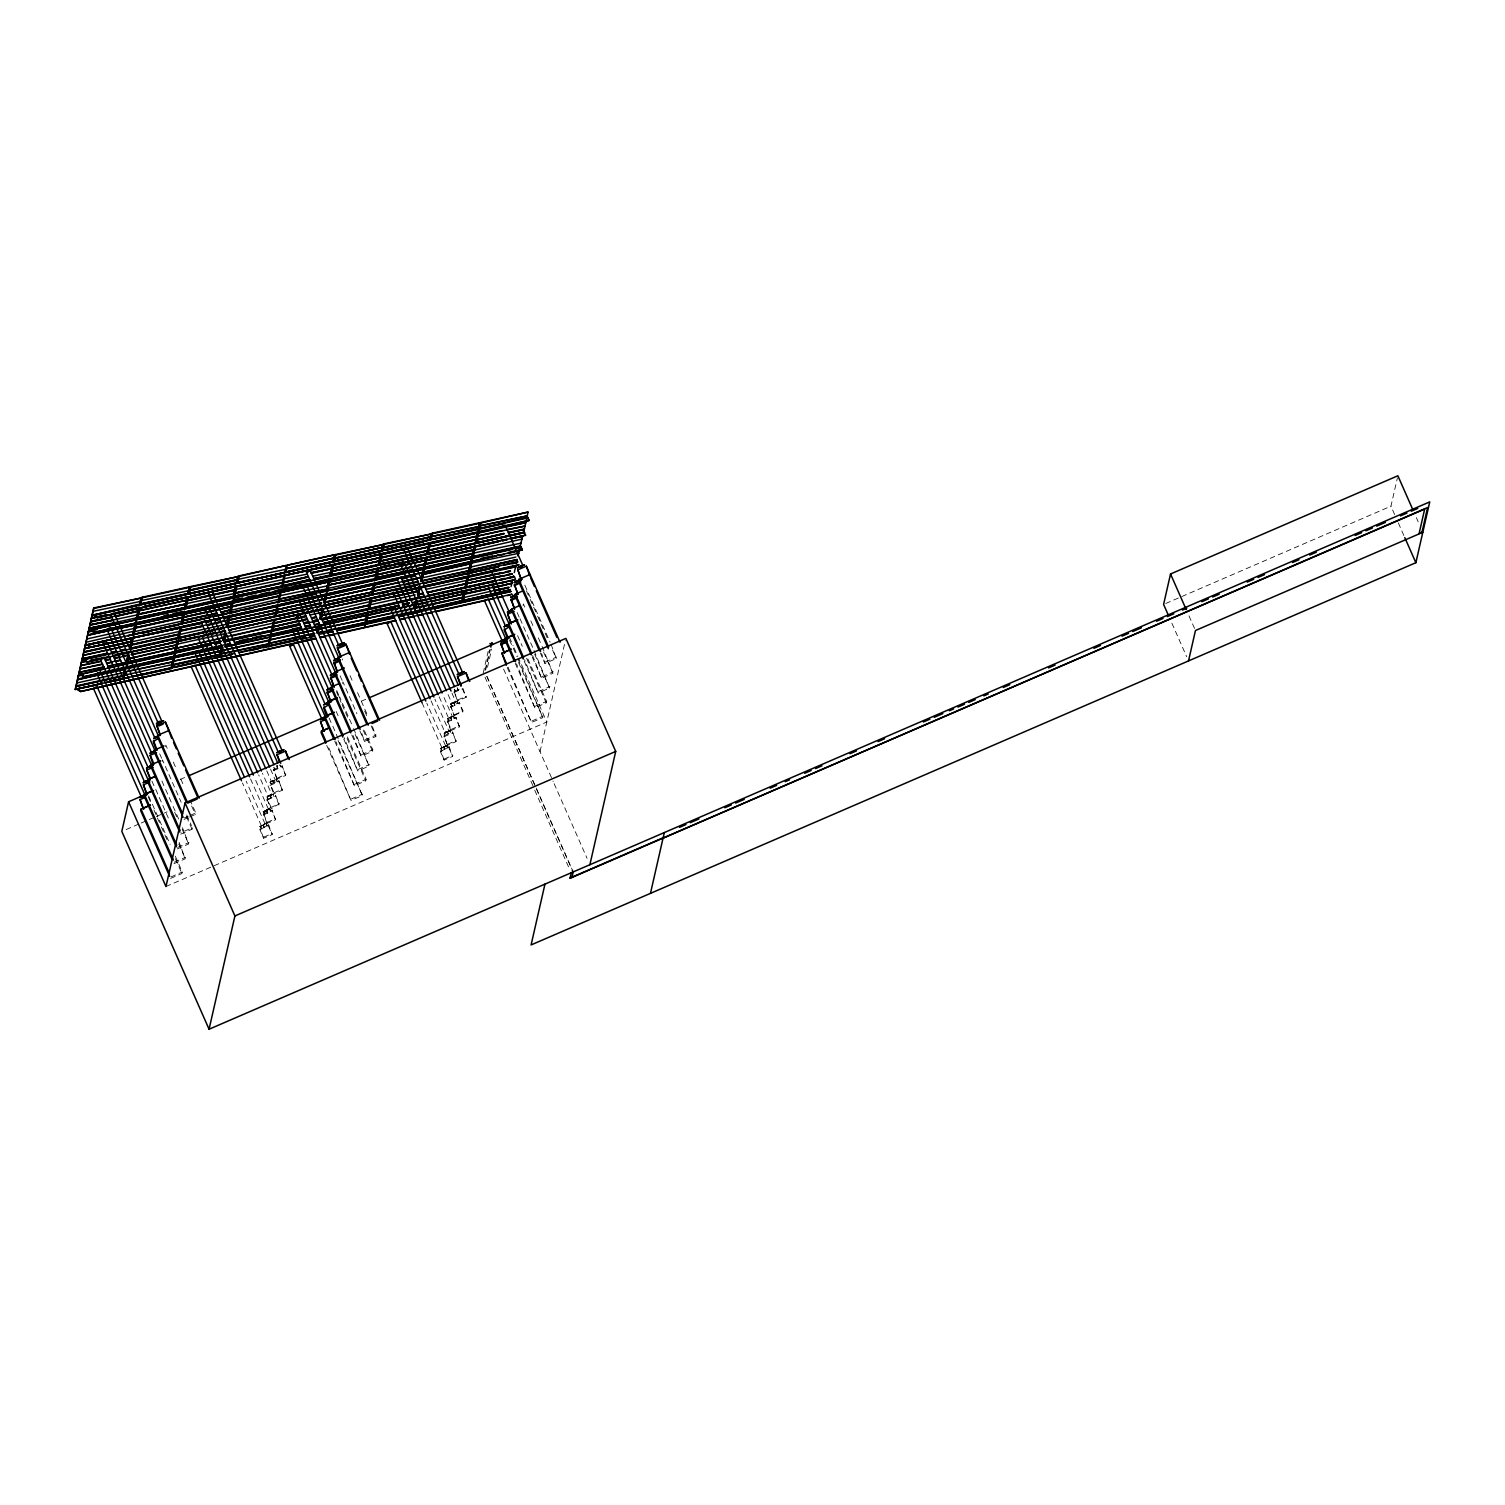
<?xml version="1.0" encoding="UTF-8"?>
<svg xmlns="http://www.w3.org/2000/svg" width="1505" height="1505" viewBox="0 0 1505 1505"><rect width="100%" height="100%" fill="white"/><g stroke="black" fill="none" stroke-linecap="round" stroke-linejoin="round"><path stroke-width="0.75" stroke-dasharray="5 3.75" d="M162.126 761.417L162.465 759.893L181.164 802.278M165.494 746.649L165.851 745.144L168.654 751.503M170.573 878.431L181.936 873.521L182.274 872.016L174.806 855.047M173.94 863.682L185.303 858.772L179.114 842.405M177.308 848.914L188.671 844.004L182.481 827.656M180.675 834.146L192.038 829.236L192.395 827.712L181.014 832.622M189.724 816.933L195.405 814.468L195.763 812.963L190.138 800.246M259.913 829.725L268.699 824.909L272.179 834.523L263.638 838.21L259.913 829.725L268.699 824.909M260.76 826.847L259.763 826.584L266.912 823.48L263.526 813.829L272.066 810.142L275.547 819.774L266.611 823.574M267.758 812.888C263.714 805.137 277.522 813.96 266.648 800.209L275.434 795.393L279.159 803.858L269.734 809.634M270.994 797.481L269.884 795.091L273.684 794.019L270.279 784.312L278.801 780.625L282.282 790.238L272.875 794.301L273.835 796.596L272.838 794.283M270.543 769.187L275.283 779.929L269.865 782.299L277.033 779.195L273.647 769.544L282.169 765.857L285.649 775.47L276.186 779.421M264.127 812.079L263.13 811.816L266.912 811.214M263.638 838.21L260.158 828.597M263.526 813.829L267.269 822.313L263.206 824.702L264.071 827.806L262.98 825.398L261.419 825.831L265.181 824.213L246.218 781.245M266.912 799.061L270.637 807.545L267.062 809.803M273.665 793.963L266.498 797.048L274.004 792.778L270.279 784.312M277.108 779.157L273.647 769.544M275.547 819.774L272.066 810.142M278.914 805.006L275.434 795.393M282.282 790.238L278.801 780.625M285.649 775.47L282.169 765.857M342.256 660.037L342.519 658.889M339.227 698.226L339.566 696.702L352.659 726.369M342.594 683.458L342.933 681.934L356.948 713.727M332.831 726.219L362.404 795.562L351.022 800.472L328.015 745.972M347.41 736.904L366.11 779.289L365.771 780.813L354.39 785.723L336.048 741.815M353.581 728.495L369.139 766.045L357.757 770.955L344.099 737.638M364.436 730.678L372.845 749.753L372.506 751.277L361.125 756.187L353.073 735.588M372.469 726.52L375.874 736.509L364.492 741.419L361.106 731.43M440.401 751.597L449.186 746.781L452.666 756.394L444.144 760.081L440.401 751.597L449.186 746.781M441.059 748.098L447.418 745.351L444.031 735.7L452.554 732.013L456.034 741.626L446.59 745.709L447.738 747.91M444.05 733.556C445.104 736.999 442.677 730.715 450.785 730.602L447.399 720.933L455.921 717.245L459.401 726.877L449.957 730.96L450.917 733.236L450.484 730.828M450.766 706.184L454.247 715.797L450.766 706.184L459.288 702.496L463.032 710.962L453.852 715.928M454.886 704.754L453.757 702.195L457.558 701.123L454.134 691.416L460.53 688.65M443.712 746.762L447.437 745.408M446.929 732.634L449.036 731.317L434.87 699.185M449.036 731.355L447.248 731.787L451.143 729.417L447.399 720.933M451.613 719.785L450.785 718.318M450.71 717.114L452.403 716.568L442.959 695.141M444.144 760.081L440.664 750.468M447.512 745.314L444.031 735.7M454.134 691.416L457.614 701.029L451.161 703.794M456.034 741.626L452.554 732.013M459.401 726.877L455.921 717.245M462.769 712.11L459.288 702.496M458.009 703.569L456.655 701.274L466.136 697.342L462.656 687.729M483.218 673.036L488.429 650.235M485.099 670.365L489.783 649.84M485.645 669.951L490.329 649.408M487.507 667.261L491.665 649.012M523.044 605.499L523.401 603.975L526.204 610.334M517.965 658.87L542.854 717.603L531.491 722.513L507.542 665.887M527.879 658.945L546.578 701.33L546.221 702.854L534.858 707.764L516.516 663.856M534.049 650.536L549.588 688.086L538.226 692.996L524.549 659.679M542.082 646.36L552.956 673.318L541.593 678.228L532.601 655.522M551.075 644.328L556.323 658.55L544.961 663.46L541.574 653.471M540.032 751.672L565.353 640.641M1394.646 514.559L1390.94 506.188L1397.392 477.95M273.063 781.377C276.788 784.557 267.664 780.38 275.283 779.929M268.135 796.333L271.916 794.696L262.434 773.194M268.511 809.521L264.767 811.139L268.548 809.445L254.326 777.22M271.878 794.753L268.135 796.371L258.653 774.887M452.008 703.456L455.77 701.8L451.989 693.222M452.384 716.625C447.023 719.936 449.939 715.627 451.745 719.221M431.088 700.879L445.254 733.01L447.361 731.581L448.339 734.177M455.752 701.857L452.008 703.475L447.267 692.77M445.649 746.16L441.887 747.778L445.668 746.085L426.78 703.23M265.143 824.289L262.961 825.417M270.279 782.149L271.615 784.255M266.874 796.916L267.946 799.136M441.718 750.525L440.589 748.267L441.943 750.412M276.732 765.669L277.767 768.66L276.581 765.857M274.23 767.795L275.039 769.45M270.825 798.252L270.11 795.637M450.39 704.227L454.153 702.158L455.168 704.453M454.153 703.569L454.623 705.394M263.149 811.872L266.874 809.709M267.758 812.681L266.347 810.649L270.298 808.731M447.719 718.581L454.19 715.891L450.917 716.907M259.782 826.64L263.45 824.815M450.823 730.659L443.655 733.744C448.678 726.915 448.02 737.469 446.891 732.672M447.625 732.314L445.367 733.01M440.288 748.512L444.182 747.12M444.521 749.678L443.618 747.176M273.571 780.38C277.334 785.873 268.925 779.214 277.052 779.251M270.204 795.073L271.295 797.33M274.813 769.563L273.684 767.324M277.541 768.754L277.033 765.518M276.657 779.458L277.221 781.81L276.111 779.44M457.181 687.559L458.122 690.588L457.52 687.39M268.21 799.042L267.232 796.578M451.011 703.738L451.82 706.24M452.121 706.127L451.105 703.682M457.708 703.682L456.73 701.274M264.805 813.772L263.526 811.496L264.936 813.735M267.439 813.039L266.761 809.878M453.231 716.079L454.51 718.412L453.569 715.928M448.49 720.989L447.662 718.468L448.81 720.839M261.268 828.615L260.497 826.095L261.437 828.578M266.347 823.574L267.344 826.019L266.31 824.439M270.354 782.036L273.346 780.305M277.842 765.725L277.108 766.214M453.946 702.797L450.371 704.152M270.072 795.693L270.768 798.29M263.243 824.872L264.429 827.073M444.671 749.396L443.655 746.48L445.066 748.738M446.628 745.521L447.606 748.004M180.337 779.402L184.645 777.539M361.445 701.161L365.753 699.298M126.138 829.556L139.062 823.969M141.225 823.028L154.168 817.441M156.313 816.519L167.093 811.853M273.383 770.673L281.905 767.004M453.87 692.545L462.411 688.876L466.136 697.342M184.381 817.873L188.181 816.237M190.063 815.409L195.763 812.963M364.85 739.914L376.212 735.004M457.877 699.881L466.399 696.213M545.318 661.955L556.681 657.027M277.372 778.01L285.912 774.341M184.043 819.397L187.824 817.742M270.016 785.441L278.538 781.753M450.503 707.312L459.044 703.625M361.482 754.663L372.845 749.753M454.51 714.649L463.032 710.962M541.951 676.704L553.313 671.794M274.004 792.778L282.526 789.09M266.648 800.209L275.17 796.521M447.136 722.08L455.676 718.393M177.646 847.39L189.028 842.48M358.115 769.431L369.478 764.521M451.143 729.417L459.665 725.73M538.564 691.472L549.946 686.562M270.637 807.545L279.159 803.858M263.281 814.976L271.803 811.289M443.768 736.848L452.309 733.161M174.279 862.158L185.642 857.248M354.747 784.199L366.11 779.289M447.775 744.185L456.297 740.498M535.197 706.24L546.578 701.33M267.269 822.313L275.791 818.626M170.912 876.926L182.274 872.016M351.38 798.967L362.743 794.057M444.408 758.934L452.93 755.265M531.829 721.008L543.211 716.079M263.902 837.062L272.424 833.394M165.964 886.539L546.785 722.024L518.736 658.438M1165.735 603.486L1390.94 506.188M450.748 716.926L451.613 720.011M261.4 825.906L242.437 782.92M1416.356 517.645L1418.199 521.821M1398.333 522.931L1403.864 535.498M1188.988 615.865L1194.537 628.413M1171.906 623.239L1186.674 656.744M524.85 585.163L550.134 642.202M526.411 590.731L529.214 597.09M530.155 599.216L536.702 614.04M537.642 616.166L544.17 631.009M545.111 633.116L547.914 639.475M552.598 650.085L556.323 658.55M530.87 620.925L533.673 627.284M538.357 637.894L541.16 644.253M543.606 652.116L552.956 673.318M540.295 652.869L544.961 663.46M520.034 618.743L533.109 648.41M517.174 612.573L519.977 618.931M534.632 654.167L549.588 688.086M532.243 657.045L541.593 678.228M517.588 635.618L522.273 646.228M526.6 658.343L546.221 702.854M524.21 661.203L538.226 692.996M509.405 637.255L513.13 645.72M514.07 647.846L517.814 656.312M509.518 639.982L512.321 646.341M513.299 648.26L517.024 656.744M518.548 662.501L542.854 717.603M515.237 663.254L534.858 707.764M507.185 667.411L531.491 722.513M503.573 669.01L553.2 781.528M554.141 783.672L587.063 858.32M486.905 676.253L535.253 785.911M536.213 788.056L572.239 869.758M486.83 676.498L535.667 787.228M536.608 789.354L571.373 868.159M485.005 677.081L534.313 788.883M534.726 790.181L569.473 868.968M454.792 689.629L455.451 691.378L454.171 689.196M439.178 696.815L448.64 718.242M448.923 747.929L452.666 756.394M422.058 702.779L441.887 747.778M350.044 675.651L352.847 682.01M357.513 692.601L360.316 698.96M361.256 701.085L367.803 715.928M364.643 711.075L367.465 717.434M371.189 725.918L375.874 736.509M340.092 675.764L342.895 682.122M363.156 730.094L372.506 751.277M359.827 730.828L364.492 741.419M336.725 690.532L339.528 696.89M336.462 691.679L341.089 702.459M342.03 704.585L348.577 719.409M355.105 734.252L369.139 766.045M351.794 735.004L361.125 756.187M336.198 711.47L338.061 715.703M347.072 738.409L365.771 780.813M343.742 739.162L357.757 770.955M329.049 717.941L331.853 724.3M338.098 740.46L362.404 795.562M334.768 741.213L354.39 785.723M326.717 745.37L351.022 800.472M279.874 764.653L280.871 766.929L279.779 765.387M266.761 770.861L271.502 781.603M270.26 781.96L271.314 784.368M269.715 808.825L270.674 811.27L269.376 808.975M250.545 778.913L264.767 811.139M268.436 826.057L272.179 834.523M173.32 762.094L176.123 768.453M180.807 779.044L183.61 785.403M191.662 806.003L195.405 814.468M186.77 814.995L191.455 825.605M159.624 753.723L162.427 760.081M186.432 816.519L192.038 829.236M161.919 781.02L164.722 787.378M165.644 789.504L172.191 804.328M173.131 806.454L178.738 819.172M174.655 812.211L177.458 818.57M182.124 829.161L188.671 844.004M151.949 781.133L154.752 787.491M155.73 789.429L168.823 819.096M178.756 843.929L185.303 858.772M148.581 795.9L151.384 802.259M152.362 804.197L170.14 844.456M148.337 797.048L151.14 803.407M153.886 809.953L160.433 824.778M161.374 826.903L167.92 841.747M175.389 858.697L181.936 873.521"/><path stroke-width="1.5" d="M97.919 684.775L75.25 689.234L93.78 607.945L141.244 597.993L139.72 604.671L92.351 615.206L139.608 604.163L141.131 597.523M75.363 689.741L93.78 607.926M315.674 638.703L80.461 691.548L76.774 689.177L225.393 655.428M220.84 646.002L83.829 676.78L80.141 674.428L210.474 644.78M110.034 656.895L87.196 662.012L83.509 659.66L213.842 630.012M495.634 556.116L90.563 647.263L86.876 644.893L521.144 546.992L522.254 549.908L508.464 553.351M409.078 561.685L93.931 632.495L90.244 630.125L309.71 580.479M501.504 526.919L97.298 617.727L93.611 615.376L527.879 517.457L528.989 520.373L506.075 525.885M80.461 691.548L315.768 638.308M83.829 676.78L230.077 643.557M87.196 662.012L215.177 632.909M90.563 647.263L522.254 549.908M93.931 632.495L525.621 535.14L511.832 538.602M97.298 617.727L528.989 520.373M122.714 678.341L125.028 668.164M125.799 664.777L128.772 651.778M131.857 638.176L84.506 648.617L131.894 638.082L129.675 648.749L131.988 637.631M116.261 612.648L138.855 607.55L132.779 635.185L135.074 624.067M135.864 620.662L138.949 607.098M117.54 664.439L126.589 662.332L128.019 655.032L123.485 656.161M172.624 661.843L125.141 671.87L123.73 679.056L125.141 671.907L172.605 661.937M126.702 665.003L128.997 654.938M180.224 627.51L178.042 638.082L130.69 648.505L132.873 637.97L180.355 627.905L132.873 637.951M133.682 634.433L135.958 624.406L183.459 614.341L135.996 624.274M144.329 606.459L187.184 596.996L185.002 607.568L137.651 617.991L139.833 607.456L137.651 617.991L184.983 607.663L187.203 596.883L144.367 606.308M140.623 603.938L142.147 597.278L189.498 586.818L188.087 594.005L140.623 603.938L187.975 593.497L189.498 586.837M129.129 655.409L127.605 662.087L174.956 651.646L177.157 640.98L170.366 642.579M130.69 648.505L136.861 621.509M140.736 604.427L142.147 597.24M145.834 794.301L128.583 801.77L121.811 831.418L209.063 1029.232L1429.75 501.88L1415.866 562.701L531.096 944.933L544.961 884.112M140.059 799.588L143.539 809.201L140.059 799.588L144.329 797.744M143.427 784.82L146.907 794.433L143.427 784.82L149.823 782.054M153.19 767.287L146.794 770.052L150.274 779.684M150.161 755.303L153.247 765.18L153.905 763.769L150.161 755.303L156.558 752.538M157.799 738.692L153.265 741.664L156.614 750.28M156.896 725.767L160.377 735.381L156.896 725.767L165.418 722.08L199.13 798.196M141.771 675.087L171.081 668.634L173.395 657.478M174.166 654.111L177.27 640.528M178.042 638.082L180.355 626.964M181.033 624.011L183.441 613.382M171.081 668.634L174.147 655.164M181.146 624.5L184.212 611.068M174.26 657.854L172.097 668.389L175.163 654.92M175.069 654.318L178.136 640.867L198.472 636.258M181.24 627.303L179.039 637.951M188.181 596.789L185.999 607.418L233.369 596.883L235.57 586.198L190.477 596.13M237.865 576.17L236.341 582.83L189.103 593.76L190.514 586.574L237.978 576.641L236.454 583.319L189.084 593.854L190.514 586.593M175.953 651.42L181.24 627.265L202.46 622.336M182.161 624.274L184.363 613.607M186.018 607.324L188.219 596.638M146.474 780.794L146.305 781.848L149.898 779.872L143.822 782.45M146.869 767.907L151.365 766.026M152.946 752.368L155.166 750.92L107.306 642.409L105.256 643.087L103.563 644.027L151.403 752.594L154.375 751.465M150.481 805.006L141 809.107L140.661 810.612L169.632 876.324M151.949 791.066L144.367 794.339L144.029 795.863L172.059 859.43M155.316 776.298L147.735 779.571L147.396 781.095L176.367 846.788M160.584 760.721L151.102 764.803L150.763 766.327L179.735 832.039M163.951 745.953L154.469 750.054L154.131 751.559L183.102 817.271M169.218 730.377L157.837 735.287L157.498 736.81L186.47 802.504M157.009 750.148L153.529 740.535M165.418 722.08L171.664 738.259M589.885 864.717L615.714 751.428L565.861 638.383L185.059 802.899L165.964 886.539L128.583 801.77M219.429 656.989L221.762 646.811M223.192 640.472L224.866 633.229M226.408 626.437L228.722 616.279M229.4 613.325L231.808 602.715M233.369 596.883L235.533 586.348L190.458 596.281M223.304 640.98L225.618 630.896M226.408 627.397L228.609 616.73L224.076 617.84M229.513 613.833L231.714 603.166L218.15 606.252M220.351 657.215L222.627 647.169M228.835 639.738L224.301 640.867L225.882 633.944M227.424 627.152L229.607 616.617L276.976 606.064L229.719 617.088L227.424 627.152L274.775 616.73L277.089 605.612M230.397 613.081L233.463 599.686L230.528 613.589M284.05 575.061L281.736 586.216L234.366 596.751L236.548 586.103L283.937 575.531L236.68 586.593L234.385 596.638M237.451 583.169L238.881 575.926L286.232 565.466L238.994 576.396L237.47 583.075L282.564 573.142M220.464 657.704L222.665 647.018M224.32 640.735L225.731 633.567M267.796 646.322L270.881 633.812M270.9 632.758L273.985 619.176M277.879 603.148L280.927 589.715M286.232 565.485L284.821 572.653L237.357 582.586M268.831 647.037L271.803 632.965M299.758 624.105L272.687 630.068L274.869 619.514L322.258 608.942L277.127 618.988M302.844 610.522L275.791 616.486L277.974 605.951L325.343 595.378L277.992 605.819M309.804 580.008L282.733 586.066L284.915 575.437L332.398 565.466M285.837 572.408L287.248 565.24M209.063 1029.232L234.912 915.943L185.059 802.899M289.28 759.573L285.536 751.089L277.014 754.776L279.554 762.283M277.39 752.406L280.419 751.578M281.905 750.393L279.798 751.842L282.018 750.393L211.885 591.409L209.835 592.086L208.142 593.026L278.237 752.086L280.419 752.161L280.118 750.713M285.536 751.089L288.076 758.595M316.934 632.232L317.706 629.918M317.706 628.864L318.345 626.061L270.994 636.483M320.038 618.668L320.716 615.733M320.81 615.282L321.449 612.479M321.581 611.877L322.221 609.073L319.925 619.119M323.895 601.718L324.534 598.915L277.315 609.826L324.572 598.764L277.334 609.694M324.685 598.313L325.325 595.51L278.105 606.327M326.228 591.521L328.41 581.946L281.059 592.368L328.429 581.814L281.078 592.255M328.541 581.363L329.181 578.56L326.115 591.973M330.084 574.571L330.724 571.787M330.855 571.166L331.495 568.382L311.215 572.841M331.627 567.799L332.266 564.996M333.188 561.008L333.809 558.223L286.477 568.627L333.847 558.054L286.496 568.495M333.96 557.602L334.599 554.818L287.248 565.222L334.599 554.781M319.248 623.126L316.953 633.191M325.456 594.927L323.895 602.771M314.3 579.105L330.103 575.531L332.417 564.394M294.848 570.414L285.818 572.502L333.188 561.967L334.712 555.289M322.352 631.46L317.931 633.078L319.474 626.287L366.75 615.225L319.361 625.798L317.969 632.947L365.32 622.524L326.848 630.595M322.616 612.591L369.854 601.661L368.386 609.073L320.941 618.894L323.236 608.829L321.054 619.383L368.386 609.073L370.587 598.369L369.948 601.191M324.798 602.038L372.262 592.086L324.911 602.527L326.322 595.265L373.71 584.711L326.453 595.735L324.158 605.8L369.252 595.867M330.197 578.334L327.225 592.368M380.765 553.708L378.47 564.864L331.081 575.399L333.282 564.751L380.633 554.292L333.395 565.24L331.119 575.286M335.615 554.574L334.185 561.835L381.555 551.3L383.079 544.603L335.615 554.555L334.204 561.722M328.015 588.869L330.31 578.804M320.527 721.629L324.008 731.242L320.527 721.629L324.873 719.898M328.146 705.017L323.631 708.008L326.905 716.662M327.262 692.093L330.743 701.706L327.262 692.093L333.659 689.328M334.035 687.051L330.63 677.325L337.026 674.579M333.997 662.576L337.477 672.189L333.997 662.576L340.393 659.811M379.58 720.237L345.887 644.121L337.365 647.808L340.845 657.422M323.688 718.449L320.151 719.672L324.29 718.017M320.922 719.258L324.139 717.546L321.769 718.863L289.675 646.209L291.406 645.212L293.456 644.516L325.531 717.245L323.368 718.581L323.801 717.528M330.272 702.007C329.426 700.747 326.002 706.485 327.149 702.741M327.394 689.854C328.711 689.064 329.012 689.836 331.928 687.747M334.825 673.506L331.853 674.635L299.777 601.906L301.997 600.702L303.559 600.232L335.634 672.961L331.871 674.579M333.696 673.337L333.922 674.786L334.129 673.243M337.383 658.532L335.239 659.811L303.145 587.157L304.875 586.16L306.926 585.464L339.001 658.193L333.621 660.62L338.982 658.268M343.554 643.651L344.118 642.71L340.393 644.686L344.118 642.691L337.383 645.626M329.049 727.856L321.468 731.129L321.111 732.653L325.795 743.263M333.828 739.087L324.478 717.904L324.835 716.38L334.298 712.279M342.801 737.036L327.845 703.136L328.203 701.612L335.784 698.339M339.152 683.571L331.57 686.844L331.213 688.368L350.853 732.879M344.4 667.994L334.938 672.095L334.58 673.6L358.886 728.702M349.329 653.941L349.668 652.418L338.305 657.328L337.948 658.851L366.938 724.545M334.11 686.957L330.63 677.325M349.367 653.734L345.887 644.121M371.49 594.419L372.901 588.248L325.55 598.651L372.92 588.21L325.588 598.52M373.052 587.627L373.804 585.313M374.595 580.855L377.661 568.363M375.366 577.468L376.005 574.684L328.654 585.088L376.137 575.023M376.137 574.063L376.777 571.279L329.557 582.078M376.908 570.696L377.548 567.893M378.451 563.905L379.091 561.102L331.74 571.524L379.128 560.951L331.777 571.392M379.222 560.5L379.862 557.697L332.511 568.119M379.994 557.113L380.633 554.329L333.433 565.109M381.536 550.341L382.176 547.538L334.957 558.449L382.214 547.387L334.844 557.96M382.326 546.936L382.966 544.133M364.549 625.93C371.791 597.071 364.154 620.041 365.433 625.177M371.509 595.378L373.804 584.26M374.726 584.467L372.525 595.133L374.689 584.598L397.264 579.5M378.564 567.648L376.363 578.277L423.733 567.742L426.028 557.697M379.467 564.62L381.762 554.555L429.038 543.493L381.687 553.934L379.448 564.714L426.818 554.179L429.132 543.042M430.581 536.721L383.324 547.782L430.693 537.21L431.446 533.936L383.982 543.869L382.552 551.15M371.641 598.031L369.421 608.716L398.712 602.376M376.382 578.183L378.677 568.119M382.571 551.056L383.982 543.869M414.345 607.964L366.957 618.499L414.458 608.471L415.85 601.304M417.543 593.929L419.086 587.138M420.629 580.366L422.811 570.79M422.961 570.169L424.354 563.999L415.38 565.824M424.504 563.397L425.144 560.594L377.793 571.016L425.163 560.462L377.924 571.411M425.275 560.011L425.915 557.226M426.818 553.238L427.458 550.435L380.107 560.857M427.589 549.814L428.229 547.03L381.01 557.941L428.267 546.898L380.878 557.433M428.361 546.447L429.113 544.114M429.903 539.655L430.543 536.871L383.192 547.274M430.693 536.25L431.314 533.466M414.458 608.471L415.888 601.172M417.543 594.889L418.992 587.608L371.603 598.143L369.402 608.829L416.772 598.275M420.648 581.325L422.943 571.26M432.65 597.56L464.255 590.506L462.054 601.172L414.703 611.594L416.866 601.059L414.703 611.594L421.438 610.24M417.675 597.541L419.97 587.477L467.34 576.923L465.139 587.608L429.057 595.547M421.513 580.685L468.977 570.734L421.626 581.175L426.931 556.982M430.825 539.881L432.33 533.221M423.037 593.76L418.541 594.757L419.989 587.364M421.663 581.081L423.959 571.016M424.749 567.517L426.95 556.812L472.024 547.011L440.495 553.84M478.27 530.042L475.185 543.512L427.815 554.047L430.016 543.38L477.405 532.826L430.129 543.888M431.709 536.965L432.349 533.184L479.7 522.762L479.06 526.543L431.596 536.476M462.054 601.172L464.217 590.637M465.101 587.721L467.453 576.471M468.206 574.139L468.864 570.263M468.996 569.68L470.407 563.491L423.074 573.894M470.538 562.908L471.178 560.105M471.328 559.503L471.949 556.7L424.73 567.611L472.1 557.076L474.301 546.39M472.081 556.116L473.511 549.927M473.642 549.344L474.414 545.939M475.185 543.512L476.709 536.834M476.728 535.761L477.499 532.356M478.27 528.989L479.681 522.781M468.243 574.026L471.31 560.575M495.427 581.024L466.117 587.477L468.337 576.81L499.923 569.718M476.201 543.267L480.829 523.025L528.067 512.076L480.716 522.517L479.192 529.196L503.987 523.74M510.402 589.527L463.07 600.928L465.346 590.863L485.645 586.386M468.356 576.678L466.155 587.364L495.465 580.892M469.259 573.781L472.307 560.33M473.097 556.925L520.448 546.503L473.097 556.925L475.317 546.146L497.873 541.179M469.767 681.445L466.023 672.961L457.501 676.648L460.981 686.261M466.023 672.961L468.582 680.467M490.837 647.131L491.89 642.579L492.718 644.46M511.06 586.611L512.716 579.369M513.468 577.055L513.487 575.964M514.277 572.577L515.688 566.369M516.572 563.472L516.591 562.381M518.04 556.06L519.545 549.438M519.677 548.817L522.63 535.874L511.361 538.339M500.958 527.615L478.383 532.714L476.182 543.361L523.552 532.826L528.048 512.114M522.16 550.284L521.144 546.992M412.539 557.377L524.511 532.224L412.445 557.753M528.913 520.749L527.879 517.457M500.977 643.67L504.457 653.283L500.977 643.67L507.373 640.904M508.483 627.265L504.1 630.049L507.825 638.515M507.712 614.134L511.192 623.747L507.712 614.134L514.108 611.369M511.079 599.366L514.559 608.998L511.079 599.366L517.475 596.62M514.447 584.617L517.927 594.23L514.447 584.617L520.843 581.852M560.048 642.278L526.355 566.162L517.833 569.849L521.238 579.557L517.212 581.626M503.761 640.735C495.126 644.215 508.859 638.402 506.959 638.854M504.476 639.587L502.219 640.942L505.981 639.324L488.222 599.009L485.682 599.912L484.478 600.627L502.219 640.961M507.411 625.817L509.348 624.519L491.589 584.241L490.028 584.711L487.827 585.897L505.586 626.212L507.768 626.268M507.448 625.61L507.938 624.763L505.605 626.136M507.731 611.989L511.23 610.785M494.957 569.473L491.194 571.129L508.953 611.444L511.305 609.995L507.317 612.121L511.136 610.936M514.164 595.547L514.371 596.827L516.083 595.021L512.34 596.62L514.861 595.773M515.801 581.927L521.219 579.5L520.636 580.441M520.73 566.614L521.351 565.824L521.238 567.216M501.466 526.694L505.059 525.189L522.837 565.466L519.056 567.122L524.587 564.732L517.419 567.837L521.069 565.918M511.399 649.088L501.918 653.17L506.244 665.304M514.296 661.128L504.946 639.945L505.285 638.421L514.766 634.32M516.234 620.38L508.652 623.653L508.314 625.177L523.27 659.077M519.601 605.612L512.02 608.885L511.681 610.409L531.303 654.92M522.969 590.844L515.387 594.118L515.049 595.641L539.354 650.743M548.328 648.711L518.416 580.892L518.774 579.369L530.136 574.459L529.779 575.964L526.355 566.162M521.294 579.463L517.833 569.849M571.298 872.731L570.038 878.28L1424.689 509.047L1419.102 533.56L1422.037 532.112M571.938 877.453L573.198 871.922M650.461 893.368L664.326 832.547M663.385 838.022L1427.624 507.524L1421.943 532.337M1412.649 509.273L1397.882 475.768L1170.533 573.988L1163.591 604.408L1168.219 614.868M1188.517 660.921L1195.459 630.52L1422.808 532.3M110.373 614.567L114.041 612.874L161.9 721.384L158.138 723.077L110.599 614.529M154.77 737.845L106.911 629.335L108.623 628.337L110.674 627.641L158.533 736.152L154.77 737.807L158.533 736.19M103.544 644.065L104.616 643.801M152.72 765.18L148.036 767.362L100.177 658.851L101.399 658.08L103.939 657.158L151.798 765.688M96.809 673.582L100.478 671.926M141.301 796.898L93.442 688.387L95.643 687.164L97.11 686.675L145.063 795.204L141.301 796.86L143.822 795.976M158.138 723.04L161.9 721.422M151.403 752.575L153.773 751.221M148.036 767.324L151.253 765.951M148.092 780.606L144.668 782.13L148.337 780.437L100.572 671.926M273.929 764.691L204.736 607.851L206.467 606.854L208.518 606.176L277.691 763.016M265.821 768.716L201.369 622.619L203.1 621.621L205.15 620.925L269.583 767.042M257.712 772.742L198.002 637.386L201.106 635.825M249.604 776.768L194.634 652.135L197.324 650.743M241.496 780.775L191.267 666.903L192.508 666.132L195.048 665.229L244.318 776.937M306.531 572.352L310.293 570.696L342.35 643.463L338.606 645.043L306.512 572.389L310.275 570.734M328.598 689.422L296.41 616.674L297.651 615.902L300.191 614.999L332.266 687.71M306.907 585.539L303.145 587.157M326.679 703.7L325.118 704.171L293.042 631.442L294.284 630.67L296.824 629.748L328.899 702.478M303.54 600.288L299.89 601.925M300.172 615.018L297.501 616.392M296.805 629.824L293.042 631.442M293.437 644.591L289.788 646.209M278.237 752.048L280.532 750.75M325.136 704.133L328.786 702.478M403.942 549.664L407.704 548.008L462.505 672.302L458.762 673.883L403.923 549.682L407.686 548.027M454.416 686.581L400.556 564.45L402.287 563.453L404.337 562.757L458.197 684.888M446.327 690.626L397.188 579.218L399.408 577.995L400.97 577.525L451.048 691.077M438.237 694.67L393.821 593.986L395.552 592.97L397.602 592.293L442.019 692.996M430.148 698.734L390.453 608.735L392.184 607.738L394.235 607.061L433.929 697.041M400.951 577.6L399.728 578.296M422.058 702.779L387.086 623.503L388.817 622.506L390.867 621.81L425.821 701.085M397.583 592.368L393.934 593.986M394.216 607.117L390.453 608.735M390.849 621.847L387.086 623.503M501.673 540.032L497.948 541.574L499.002 541.349M484.459 600.664L485.532 600.401M515.688 581.889L519.47 580.234M519.432 580.309L517.25 581.438L521.238 579.557M338.7 645.118L342.35 643.5M498.155 554.912L494.656 556.417M522.668 565.654L521.163 567.253M509.33 624.594L507.825 625.572M462.487 672.34L458.837 673.958M333.922 660.526L333.583 660.563M517.419 567.837L517.908 567.498M507.768 625.704L504.476 626.532M457.501 674.56L464.293 671.606L461.094 673.262M163.01 720.914C149.484 729.963 161.016 716.813 160.32 723.153M336.988 645.852L340.619 644.008M153.247 751.559L150.387 752.839M337.421 659.943L337.176 658.795M146.418 768.096L150.293 765.97M333.922 673.525L337.082 672.321L330.216 675.312L333.884 673.356M146.775 780.813L143.031 782.807L146.512 781.095M330.517 687.992L326.848 690.08L330.235 688.293M330.724 688.763L331.758 687.973M143.031 796.258L146.85 794.527L146.248 795.43M143.445 796.973L143.276 795.487M511.079 597.165L514.71 595.303M510.684 597.353L514.296 595.284M327.225 702.854L323.519 704.904L326.848 703.004M326.999 703.776L324.196 704.509M323.82 719.07L321.75 718.939M507.542 624.857L503.949 626.889L507.524 624.951M279.892 751.578L283.768 749.678L276.6 752.763L280.494 750.694M457.125 674.692L460.925 673.45M663.46 837.645L570.094 878.017M149.973 766.685L150.18 766.045M160.188 723.209L159.982 721.723L163.688 720.726M156.821 736.754C159.38 735.832 148.92 741.231 156.614 737.187M518.454 583.752L514.202 585.746M501.278 641.205L500.582 641.657M460.492 672.848L463.841 671.794M511.926 610.315L508.953 611.444M156.407 737.544L156.783 736.415L153.924 738.165M523.778 564.958L521.313 565.767M337.082 658.532L335.333 659.886M517.946 580.535L514.07 582.661L517.438 580.798M514.578 595.284L517.57 594.419L510.703 597.41M197.174 651.232L196.196 651.665M340.393 644.686L344.137 642.767M140.379 797.236L143.389 796.408M158.778 725.993L163.029 724.15M339.227 648.034L345.623 645.269M518.416 580.892L522.197 579.256M333.734 663.705L338.004 661.861M330.366 678.473L336.763 675.707M510.835 600.514L517.231 597.748M326.999 693.241L333.395 690.475M154.808 776.693L150.538 778.537L146.794 770.052M331.006 700.577L337.383 697.812M511.455 622.619L517.852 619.853M327.845 703.136L331.646 701.499M147.17 793.304L153.566 790.539M334.016 712.58L327.639 715.345L323.895 706.861M512.358 635.543L508.088 637.386L504.344 628.902M188.953 775.677L326.942 716.06M370.079 697.436L507.317 638.139M324.478 717.904L328.278 716.267M504.946 639.945L508.728 638.289M500.732 644.798L507.11 642.033M143.803 808.053L150.199 805.307M324.271 730.094L328.523 728.251M504.721 652.135L508.991 650.292M283.768 749.678L283.185 750.619M197.23 799.005L187.749 803.106L157.837 735.287M371.998 723.51L377.68 721.045M234.912 915.943L615.714 751.428M571.242 872.994L573.142 872.166L572.314 870.285M679.489 827.355L685.96 824.552M690.287 822.689L698.922 818.965M724.827 807.771L731.298 804.968M735.606 803.106L744.241 799.381M770.146 788.187L776.636 785.384M785.271 781.659L789.579 779.797M804.686 773.269L811.157 770.466M815.484 768.604L821.956 765.819M850.024 753.685L856.495 750.882M878.092 741.57L884.564 738.767M923.412 721.986L929.883 719.183M934.21 717.321L942.845 713.596M949.316 710.793L953.643 708.93M957.951 707.068L964.423 704.265M968.75 702.402L975.221 699.599M983.856 695.874L988.164 694.012M1003.289 687.484L1009.761 684.681M1048.609 667.9L1055.08 665.097M1093.947 648.316L1100.418 645.513M1122.015 636.182L1128.487 633.398M1132.795 631.517L1141.43 627.792M1156.536 621.264L1163.026 618.461M1167.334 616.599L1173.806 613.814M1182.441 610.071L1186.768 608.208M1201.874 601.68L1208.346 598.896M1212.673 597.015L1219.144 594.23M1247.212 582.096L1253.684 579.312M1257.992 577.431L1264.482 574.647M1292.532 562.513L1299.003 559.728M1309.802 555.063L1316.273 552.26M1355.14 535.479L1361.611 532.676M1365.938 530.814L1372.409 528.01M1376.718 526.148L1385.352 522.423M1400.459 515.895L1406.949 513.092M1411.257 511.23L1417.729 508.427M206.806 607.173L204.849 607.87M402.606 563.754L400.556 564.45M503.93 639.964L505.981 639.286M323.744 717.659L327.3 716.568M101.719 658.381L100.271 658.87M199.563 636.897L198.002 637.386M511.173 610.24L512.396 609.788M97.881 673.337L96.903 673.619L144.668 782.13M398.279 578.936L397.188 579.218M149.766 753.271L153.247 752.274M93.611 615.376L527.803 517.833M314.282 579.444L407.968 558.393M90.244 630.125L213.635 602.414M218.206 601.379L407.893 558.788M413.649 560.65L498.136 541.668L475.411 546.766M502.708 540.652L507.26 539.618M86.876 644.893L118.857 637.706M128 635.656L210.267 617.182M214.839 616.147L313.115 594.08M322.239 592.029L404.525 573.537M409.078 572.521L511.926 549.419M516.497 548.384L521.069 547.369M499.34 555.42L503.893 554.386M218.413 628.996L517.776 561.741M83.509 659.66L115.49 652.474M129.204 649.389L204.624 632.457M209.195 631.423L213.766 630.388M218.338 629.372L222.909 628.337M227.481 627.322L312.024 608.321M316.596 607.305L419.425 584.203M423.996 583.169L499.415 566.237M503.987 565.203L517.701 562.136M219.73 631.874L224.301 630.858M518.886 564.657L228.911 630.068M114.606 655.86L224.207 631.235M518.792 565.052L228.779 630.2L273.872 619.721M215.046 643.745L219.617 642.729M224.189 641.694L299.608 624.763M304.179 623.728L317.894 620.662M322.446 619.627L514.409 576.509L515.519 579.425L412.765 602.508M80.141 674.428L102.98 669.292M107.551 668.258L210.399 645.156M214.97 644.14L219.542 643.105M224.113 642.089L228.666 641.055M233.237 640.02L297.238 625.647M313.228 622.054L317.8 621.038M322.371 620.004L326.942 618.988M331.514 617.953L404.638 601.53M411.486 599.987L496.048 581.005M500.619 579.971L514.334 576.885M234.63 642.541L300.868 627.66M305.421 626.626L309.992 625.61M314.564 624.575L319.135 623.559M323.688 622.524L399.051 605.593M403.622 604.577L408.194 603.543M225.411 644.968L229.983 643.952M234.554 642.917L300.774 628.036M305.346 627.002L309.917 625.986M314.47 624.951L319.041 623.935M323.613 622.901L328.184 621.885M332.737 620.85L398.976 605.969M403.528 604.954L408.1 603.919M412.671 602.903L515.425 579.801M229.964 654.412L234.535 653.377M239.107 652.361L305.383 637.462M309.955 636.446L314.507 635.411M319.079 634.395L332.793 631.31M337.365 630.275L394.498 617.445M399.07 616.429L511.042 591.277M76.774 689.177L101.907 683.533M106.479 682.518L129.336 677.382M133.907 676.347L209.308 659.416M213.879 658.381L232.165 654.28M241.308 652.229L296.146 639.907M300.718 638.873L305.289 637.857M309.861 636.822L314.432 635.806M328.146 632.721L332.718 631.686M337.289 630.67L394.404 617.84M398.976 616.805L403.547 615.771M408.118 614.755L419.556 612.178M435.547 608.584L499.528 594.212M504.1 593.196L510.966 591.653M320.32 637.292L395.683 620.361M400.255 619.326L512.152 594.193L507.505 595.604M320.245 637.668L324.817 636.634M329.369 635.618L333.941 634.583M338.512 633.567L395.608 620.737M400.161 619.703L404.732 618.687M409.304 617.652L413.875 616.636M418.446 615.601L422.999 614.586M427.571 613.551L432.142 612.535M436.713 611.5L484.666 600.721M489.238 599.705L493.791 598.67M498.362 597.654L502.933 596.62M93.893 608.415L141.244 597.993M142.26 597.748L189.611 587.307M190.627 587.063L237.978 576.641M335.728 555.044L383.079 544.603M384.095 544.359L431.446 533.936M432.462 533.692L479.813 523.251M141.414 600.533L188.84 590.712M237.207 580.046L189.856 590.468L237.226 579.914M431.559 536.608L479.06 526.543M479.926 525.922L527.427 515.858L479.963 525.791M93.009 611.331L140.473 601.398M189.743 589.979L237.094 579.538M238.11 579.312L285.574 569.36M381.442 550.792L334.091 561.233L381.536 551.394M384.678 550.172L429.809 540.126M433.045 539.486L478.176 529.44M187.956 593.591L140.718 604.521M188.972 593.365L236.436 583.413M237.339 582.68L284.802 572.747M285.705 572.013L333.057 561.572M299.345 569.53L308.393 567.441M312.871 566.538L321.92 564.45M326.397 563.566L330.931 562.475M387.048 550.153L396.097 548.065M400.593 547.18L409.623 545.092M414.12 544.189L423.15 542.101M505.435 526.75L525.885 522.649L478.534 533.071M91.466 618.122L107.25 614.623M381.762 554.555L426.743 544.114M475.11 533.447L430.016 543.399L427.815 554.047M91.617 618.48L107.401 614.999M116.412 613.024L138.817 607.681M139.946 607.945L187.316 597.372M188.313 597.259L235.551 586.329M109.62 614.642L91.504 617.991M114.135 613.645L138.93 608.17M234.912 590.111L187.542 600.645L234.893 590.205M284.182 578.691L306.832 574.214M311.234 572.728L331.646 568.758L311.328 573.33M477.612 536.1L502.444 530.513M506.922 529.628L525.095 526.054L477.631 535.987M90.695 621.49L138.065 610.955L115.622 616.523M139.062 610.823L186.432 600.288L139.081 610.71M187.429 600.138L234.78 589.697M235.796 589.471L283.26 579.519M90.714 621.396L111.125 617.426M115.64 616.429L138.178 611.463M90.808 621.979L111.107 617.52M308.205 576.603L283.486 582.698L308.318 577.092M504.043 533.899L476.953 539.994L503.93 533.391M89.924 624.895L137.407 614.83M138.291 614.228L185.773 604.163L138.309 614.096M186.639 603.543L234.122 593.61M235.006 592.876L282.357 582.435M283.373 582.209L308.186 576.716M428.474 550.172L475.825 539.731M476.84 539.505L503.893 533.541M524.192 529.064L508.408 532.544L524.304 529.553M90.055 625.271L112.612 620.305L89.943 624.763M282.507 582.811L235.137 593.365L282.488 582.924M312.814 576.227L330.837 572.257M427.608 550.774L380.219 561.346L427.571 550.905M508.521 533.033L524.342 529.421M138.404 614.717L185.642 603.787M234.272 596.149L281.736 586.216L234.234 596.243M282.733 586.066L309.691 579.5M314.206 578.522L329.99 575.042M331.006 574.797L378.432 564.958M426.705 553.69L379.354 564.112L426.799 554.292M475.072 543.004L427.721 553.445L475.166 543.606M523.439 532.337L476.069 542.872L523.552 532.826M89.152 628.281L136.504 617.84M137.519 617.596L184.983 607.663M185.886 606.929L233.256 596.394M282.601 585.577L309.673 579.613M314.169 578.616L330.084 575.644M330.968 574.91L378.319 564.45M89.284 628.676L114.098 623.202M114.06 623.315L89.171 628.168M380.84 566.99L389.87 565.015L380.821 567.14M394.385 564.018L403.396 562.023M407.911 561.045L423.695 557.565M513.657 537.699L522.781 536.213L511.493 538.828M92.99 631.178L88.381 631.667L97.43 629.56M284.088 588.493L288.603 587.477M293.099 586.499L302.129 584.504M394.348 564.149L403.359 562.155M407.874 561.177L423.657 557.678M497.835 541.311L475.298 546.277L469.221 573.913M502.35 540.314L506.865 539.317M93.028 631.065L88.4 631.554M242.625 598.031L233.501 599.517M247.102 597.165L256.151 595.058M260.647 594.193L269.696 592.067M274.173 591.202L280.852 589.095M311.253 583.018L281.83 588.982L278.764 602.414M315.768 582.021L329.332 578.917M332.567 578.296L377.699 568.232M380.934 567.63L426.065 557.565M427.044 557.452L474.282 546.503M502.463 540.803L506.997 539.693M163.913 615.545L168.428 614.548M172.925 613.551L181.954 611.557M521.896 539.11L474.658 550.059M87.61 635.072L135.093 625.027L87.629 634.96M213.672 607.155L184.325 613.72L182.049 623.766L206.843 618.292M280.081 592.5L232.692 603.035L280.156 593.102M376.777 571.242L329.426 581.683L376.89 571.75M87.742 635.449L134.961 624.613M136.108 624.782L183.328 613.946M184.475 614.096L231.826 603.674M184.457 614.209L231.808 603.768M280.325 595.623L327.751 585.821M328.673 584.956L376.118 575.155M410.865 566.821L377.134 574.91L424.504 564.337L377.021 574.421M472.871 553.671L425.501 564.225L472.852 553.802M135.187 627.792L182.575 617.219L135.224 627.66M215.159 610.033L183.554 617.125L230.942 606.553L219.636 609.168M231.921 606.44L279.309 595.867L231.958 606.308M425.388 563.735L472.739 553.294M473.755 553.069L521.219 543.117M86.933 638.967L134.321 628.394M135.337 628.149L182.688 617.727M183.704 617.483L231.055 607.042M232.071 606.797L279.422 596.375M327.902 588.361L375.347 578.522M412.351 569.737L376.269 577.675L412.332 569.831M133.437 631.31L86.199 642.24M182.782 620.493L207.615 614.924M212.092 614.04L216.626 612.93M221.122 612.046L230.152 609.958L221.235 612.535M279.516 599.141L326.98 589.207M423.601 567.347L416.829 568.852L423.714 567.855M424.617 567.122L472.081 557.17M472.984 556.436L520.335 545.995M134.528 631.667L181.917 621.132M182.933 620.888L216.739 613.438L182.801 620.38M221.254 612.441L230.133 610.052M231.281 610.221L278.5 599.366M326.999 589.095L279.535 599.028M85.277 645.25L119.14 637.668M128.113 635.806L132.666 634.677M133.644 634.583L178.775 624.5M222.589 614.962L227.142 613.833M230.378 613.231L239.427 611.105M243.904 610.24L252.953 608.114M283.279 601.417L314.846 594.456M85.428 645.626L105.726 641.149M151.836 630.971L142.806 632.947L151.798 631.084M156.332 629.974L165.362 627.98M169.858 626.983L178.888 625.008M481.337 558.355L492.605 555.872M508.389 552.391L519.658 549.908M92.162 644.253L85.315 645.118M96.677 643.256L105.689 641.281M471.46 563.115L518.905 553.276M206.035 621.81L210.568 620.718M215.065 619.834L219.598 618.724M401.76 578.616L415.305 575.531M132.007 638.59L84.525 648.523M201.67 623.202L181.258 627.171M215.196 620.211L219.711 619.232M228.722 617.238L224.226 618.235L228.591 616.843M229.738 616.994L277.089 606.571M374.82 585.069L397.395 580.008M401.873 579.105L406.406 578.014M410.884 577.111L415.418 576.02M470.557 563.867L423.187 574.383L470.425 563.453M180.337 628.018L132.892 637.838M181.353 627.773L201.651 623.296M215.177 620.323L219.692 619.326M83.734 652.041L131.123 641.469L83.772 651.891M180.468 630.689L227.838 620.116L207.671 625.083M228.835 620.004L276.318 609.939L228.854 619.872M398.731 582.51L373.917 587.985L421.306 577.412L412.37 580.027M403.227 581.513L421.268 577.544L403.378 581.889M83.885 652.399L131.236 641.958M132.252 641.732L179.565 631.423M180.487 630.539L203.156 626.08M228.967 620.38L276.186 609.563M422.397 577.788L469.748 567.366M515.895 557.057L470.802 566.99M180.581 631.178L203.119 626.212M207.634 625.215L221.16 622.223M403.359 582.021L407.855 581.024M517.25 559.465L469.993 570.489L517.381 559.973M131.33 644.742L178.7 634.188L131.349 644.629M228.064 623.39L275.434 612.836L228.083 623.277M276.431 612.704L321.543 602.658M373.146 591.352L418.277 581.306M469.88 570L517.231 559.559M131.462 645.137L178.813 634.696M179.829 634.452L227.161 624.124M228.196 623.785L275.547 613.344M276.563 613.099L321.656 603.166L276.45 612.61M324.93 602.433L372.281 591.992M400.349 585.784L373.184 591.258M404.845 584.899L418.39 581.814M498.456 566.821L469.146 573.273L475.881 571.919M511.982 563.829L516.497 562.851M82.192 658.814L107.024 653.208M111.502 652.361L116.035 651.232M120.513 650.367L125.066 649.238M130.559 648.147L177.929 637.574M178.926 637.462L224.038 627.397M227.274 626.795L274.663 616.222L229.644 626.795M275.641 616.109L302.731 610.014M307.208 609.168L311.761 608.02M316.238 607.173L320.772 606.045M324.008 605.443L371.396 594.87M372.375 594.757L419.763 584.185M425.257 583.093L468.13 573.518M480.377 570.922L489.407 568.928M493.903 567.949L498.418 566.952M179.057 637.838L224.151 627.886M379.279 593.647L388.309 591.653M401.835 588.662L392.824 590.656L401.797 588.794M406.35 587.684L415.361 585.69L406.312 587.797M107.137 653.716L82.211 658.682M111.615 652.85L116.148 651.721M120.626 650.856L125.178 649.746M132.929 648.128L144.198 645.645M148.713 644.667L157.724 642.673M162.239 641.676L171.25 639.7M181.296 637.462L212.863 630.501M217.36 629.504L224.132 628.018M278.011 616.109L302.825 610.654M324.121 605.932L362.46 597.485M379.26 593.76L388.271 591.785M85.954 661.09L81.421 662.2L86.067 661.598M90.432 660.206L99.462 658.212M115.245 654.75L126.514 652.248M202.949 635.373L214.256 632.796M325.494 608.321L370.7 598.877M504.42 568.834L515.82 566.745L468.45 577.28M275.02 619.891L322.371 609.45M371.754 598.539L418.954 587.702M420.102 587.853L467.453 577.431M90.545 660.695L108.586 656.726M113.101 655.729L128.884 652.248M129.9 652.004L177.27 641.487M198.585 636.766L178.173 640.735M203.062 635.863L223.38 631.31M371.716 598.633L419.067 588.192M420.083 587.947L467.434 577.525M101.08 661.504L80.649 665.586L100.967 660.996M105.444 660.131L109.978 659.002M114.455 658.155L119.008 657.027M131.255 654.43L176.48 644.987M224.753 633.68L177.402 644.121M227.989 633.078L273.082 623.126M296.673 617.803L274.211 623.39L305.778 616.429L274.136 622.769M301.151 616.937L305.703 615.808M310.18 614.943L321.449 612.46M370.832 601.548L418.221 590.976L370.983 601.906M425.953 589.377L466.55 580.422M501.41 572.615L467.566 580.196L510.515 571.242L467.698 580.554M505.887 571.75L510.44 570.621M105.557 660.62L110.091 659.51M114.587 658.644L128 655.164M131.368 654.92L176.499 644.855M79.859 668.991L102.453 663.912M106.93 663.028L120.475 659.924M224.96 636.972L272.349 626.419L231.845 635.975M298.159 620.7L273.44 626.776L307.265 619.326M302.637 619.834L307.171 618.724M311.648 617.84L316.201 616.73M370.079 604.822L415.173 594.889M423.074 593.647L418.428 594.249L422.961 593.139M427.439 592.274L465.798 583.714L427.589 592.65M502.896 575.512L466.776 583.583L512.001 574.139M507.373 574.647L511.907 573.537M273.477 626.663L307.283 619.213M369.177 605.556L321.713 615.489M512.02 574.026L466.813 583.47M102.566 664.401L79.897 668.878M107.043 663.517L111.577 662.426M116.054 661.542L120.588 660.432M224.095 637.593L176.706 648.128L224.057 637.706M427.552 592.763L465.779 583.827M103.92 666.79L79.088 672.396L104.033 667.298M108.398 665.944L126.552 662.463M127.455 661.73L174.919 651.778M175.822 651.044L220.953 640.98M224.189 640.377L271.653 630.426M272.555 629.692L299.646 623.597M304.123 622.75L308.657 621.603M313.134 620.756L317.668 619.627M320.904 619.025L368.292 608.453M369.271 608.34L416.659 597.767M419.895 597.165L424.448 596.036M428.925 595.19L465.026 587.101M466.004 586.988L495.352 580.403M499.829 579.538L504.363 578.409M508.841 577.563L513.393 576.415M304.255 623.108L308.77 622.111M313.285 621.114L317.781 620.116M420.046 597.541L424.561 596.544M499.98 579.914L504.476 578.917L499.942 580.027M508.991 577.92L513.506 576.923M108.511 666.433L113.063 665.304M221.066 641.469L175.84 650.913M233.313 638.873L271.671 630.313M272.668 630.181L299.721 624.218M313.247 621.245L317.762 620.248M403.208 601.379L414.496 598.896M431.295 595.171L462.863 588.229M78.316 675.783L82.85 674.673M373.014 610.729L382.063 608.641M404.582 603.768L409.115 602.677M469.767 589.264L465.233 590.374L463.07 600.928M474.263 588.38L483.293 586.292M492.304 584.41L496.838 583.3M402.475 604.671L409.228 603.166L402.456 604.765M432.8 597.955L464.368 591.014M465.384 590.769L485.664 586.292M501.447 582.811L505.962 581.814M82.963 675.181L78.335 675.67M239.314 640.754L248.363 638.684M252.84 637.781L261.889 635.693M292.196 629.09L301.207 627.115M305.722 626.118L310.218 625.121M324.76 621.904L367.634 612.366M421.494 600.551L426.009 599.554M430.524 598.557L464.349 591.108M501.428 582.905L505.943 581.927M77.564 679.037L125.028 669.123L77.658 679.677L106.855 672.716M128.17 668.013L173.395 658.438L126.044 668.878M224.922 646.529L270.129 637.085L225.035 647.018M367.728 615.131L415.117 604.559L367.878 615.489M416.095 604.446L463.484 593.873L431.991 601.473M464.462 593.779L511.851 583.206L493.922 587.684M111.37 671.738L124.896 668.747L122.601 678.793M416.245 604.822L427.514 602.339M432.029 601.342L463.446 594.005M464.499 593.647L489.407 588.681M318.477 626.532L271.032 636.352M427.495 602.452L416.132 604.314M464.575 594.268L489.388 588.812M493.885 587.815L511.813 583.338M220.878 650.668L173.508 661.203L220.972 651.27M269.245 639.982L221.875 650.536L269.339 640.584M318.59 629.184L366.091 619.138L318.627 629.071M415.324 607.832L462.693 597.297L415.342 607.719M508.822 587.101L463.822 597.541M415.474 608.227L462.825 597.786M495.39 590.6L508.935 587.608L495.371 590.694M124.257 672.528L76.906 682.95M171.739 664.721L124.388 675.162M221.63 647.395L174.298 657.704L221.762 647.771L220.219 654.543L172.849 665.097L220.2 654.675M221.084 653.941L268.548 643.99M314.583 633.191L269.451 643.256L314.696 633.699M411.317 611.839L366.185 621.904L413.687 611.839M414.552 611.237L461.941 600.664M76.002 685.96L123.354 675.519M172.718 664.608L206.542 657.158M211.057 656.161L215.572 655.183M123.485 675.895L76.115 686.449L123.466 676.027M268.586 643.877L221.122 653.81M425.934 609.243L430.449 608.246M434.964 607.249L461.903 600.796M75.25 689.234L102.302 683.27M106.817 682.273L120.344 679.301M123.617 678.567L128.132 677.57M132.628 676.573L137.143 675.576M141.658 674.579L170.968 668.126M174.241 667.392L199.036 661.918M222.608 656.707L231.62 654.731M249.661 650.743L258.672 648.768M263.187 647.771L267.702 646.774M268.718 646.529L298.028 640.077M302.524 639.079L313.811 636.596M115.941 680.787L120.456 679.809M93.686 614.981L97.392 617.351M90.319 629.748L94.025 632.119M86.951 644.516L90.657 646.868M83.584 659.284L87.29 661.636M80.217 674.033L83.923 676.403M76.849 688.801L80.555 691.171M1404.786 537.586L1415.866 562.701M1170.533 573.988L1186.222 609.581M530.719 578.089L534.463 586.574M536.326 590.807L556.888 637.443M518.774 579.369L548.685 647.188M515.387 594.118L540.634 651.345M512.02 608.885L531.66 653.396M508.652 623.653L523.608 657.553M505.285 638.421L515.575 661.73M501.918 653.17L506.602 663.78M489.99 643.388L490.818 645.269M457.501 676.648L461.245 685.132M351.192 658.174L356.798 670.891M358.679 675.124L361.482 681.483M363.345 685.716L378.301 719.635M337.365 647.808L341.108 656.293M338.305 657.328L368.217 725.147M334.938 672.095L360.165 729.304M331.57 686.844L351.192 731.355M328.203 701.612L343.159 735.531M324.835 716.38L335.107 739.689M321.468 731.129L326.134 741.739M277.014 754.776L280.739 763.261M201.783 635.693L261.475 771.049M198.415 650.461L253.386 775.075M173.545 742.492L176.348 748.85M178.211 753.083L183.817 765.8M185.679 770.033L197.832 797.594M154.469 750.054L182.519 813.622M151.102 764.803L180.092 830.515M147.735 779.571L176.725 845.283M144.367 794.339L173.357 860.032M141 809.107L169.049 872.674M524.511 532.224L525.546 535.517M473.623 550.397L426.291 560.725M418.183 591.108L370.87 601.417M415.079 604.69L367.766 614.999M366.712 615.357L319.399 625.666M284.031 576.152L236.68 586.593M368.499 611.745L366.336 622.28L368.537 611.613M143.351 795.543L139.664 797.575L143.389 795.581M332.304 564.845L284.953 575.286L332.304 564.845M379.9 557.584L332.643 568.608L379.9 557.584M476.634 536.232L429.245 546.766L476.634 536.232M475.862 539.599L428.586 550.661L475.862 539.599M473.511 549.889L426.16 560.33L473.529 549.795M210.681 621.208L206.185 622.205L210.662 621.302M130.333 644.874L82.963 655.409L130.333 644.874M175.615 647.771L128.339 658.814L175.615 647.771M369.064 605.066L321.694 615.62L369.064 605.066M316.313 617.238L311.798 618.216L316.276 617.351M397.96 605.65L368.65 612.121L397.941 605.763M496.951 583.808L492.436 584.805L496.913 583.902M317.611 629.316L270.242 639.851L317.611 629.316M510.289 589.998L462.919 600.551L510.27 590.111"/></g></svg>
